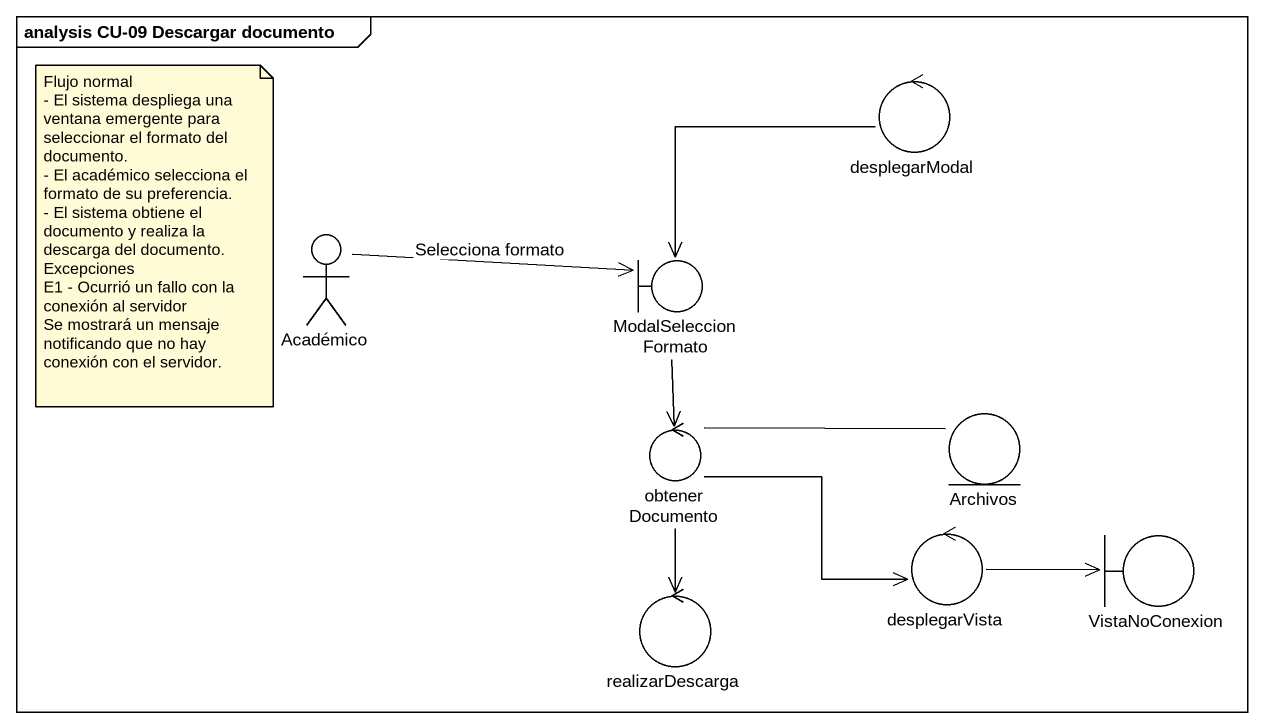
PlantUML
@startuml
mainframe analysis CU-09 Descargar documento
control desplegarModal
actor Académico
boundary ModalSeleccionFormato
control obtenerDocumento
entity Archivos
control desplegarVista
boundary VistaNoConexion
control realizarDescarga
desplegarModal --> ModalSeleccionFormato
Académico -right-> ModalSeleccionFormato : Selecciona formato
ModalSeleccionFormato --> obtenerDocumento
obtenerDocumento -right- Archivos
obtenerDocumento -right-> desplegarVista
obtenerDocumento --> realizarDescarga
desplegarVista -right-> VistaNoConexion
note as N1
  Flujo normal
  - El sistema despliega una ventana emergente para seleccionar el formato del documento.
  - El académico selecciona el formato de su preferencia.
  - El sistema obtiene el documento y realiza la descarga del documento.
  Excepciones
  E1 - Ocurrió un fallo con la conexión al servidor
  Se mostrará un mensaje notificando que no hay conexión con el servidor.
end note
@enduml
